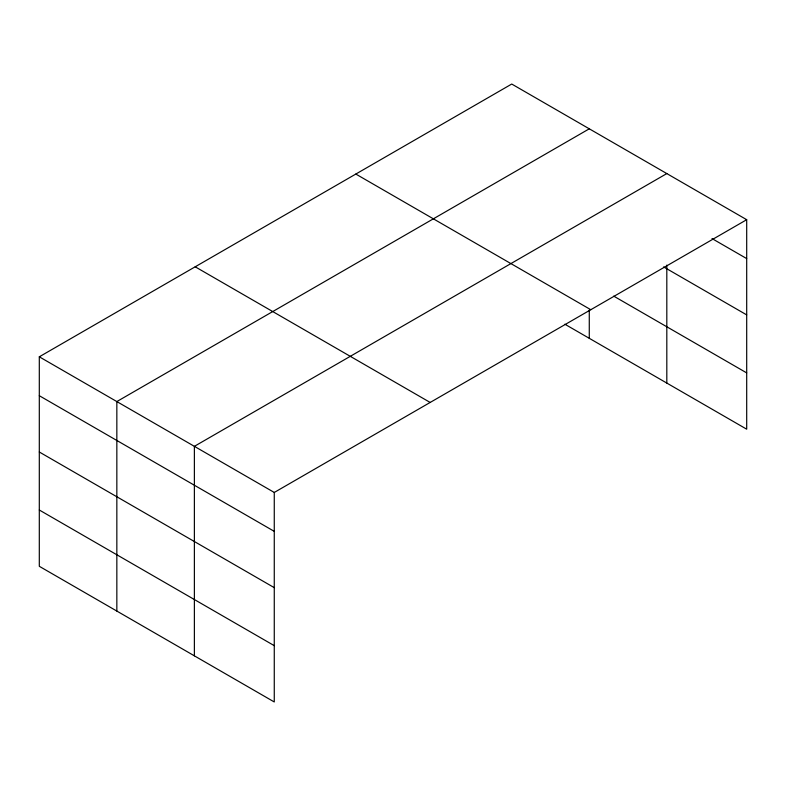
<?xml version="1.0" encoding="UTF-8"?>
<svg xmlns="http://www.w3.org/2000/svg" width="786" height="786" viewBox="0 0 786 786"><rect width="100%" height="100%" fill="white"/><g stroke="black" fill="none" stroke-linecap="round" stroke-linejoin="round"><path stroke-width="1.18" d="M666.813 265.098L666.813 383.067M564.849 324.205L746.7 429.195L746.7 219.697L511.735 84.043L39.3 356.805L39.3 566.303L274.265 701.957L274.265 492.458L39.3 356.805M589.274 128.816L116.839 401.567L116.839 611.066M666.813 173.578L194.378 446.34L194.378 655.829M274.265 492.458L746.7 219.697M712.008 238.571L746.7 258.594M663.63 266.935L746.7 314.891M613.709 296.116L746.7 372.898M355.832 174.06L590.797 309.713M195.203 266.798L430.168 402.452M39.3 395.702L274.265 531.356M39.3 451.999L274.265 587.653M39.3 510.006L274.265 645.66M589.274 310.156L589.274 338.304"/></g></svg>
